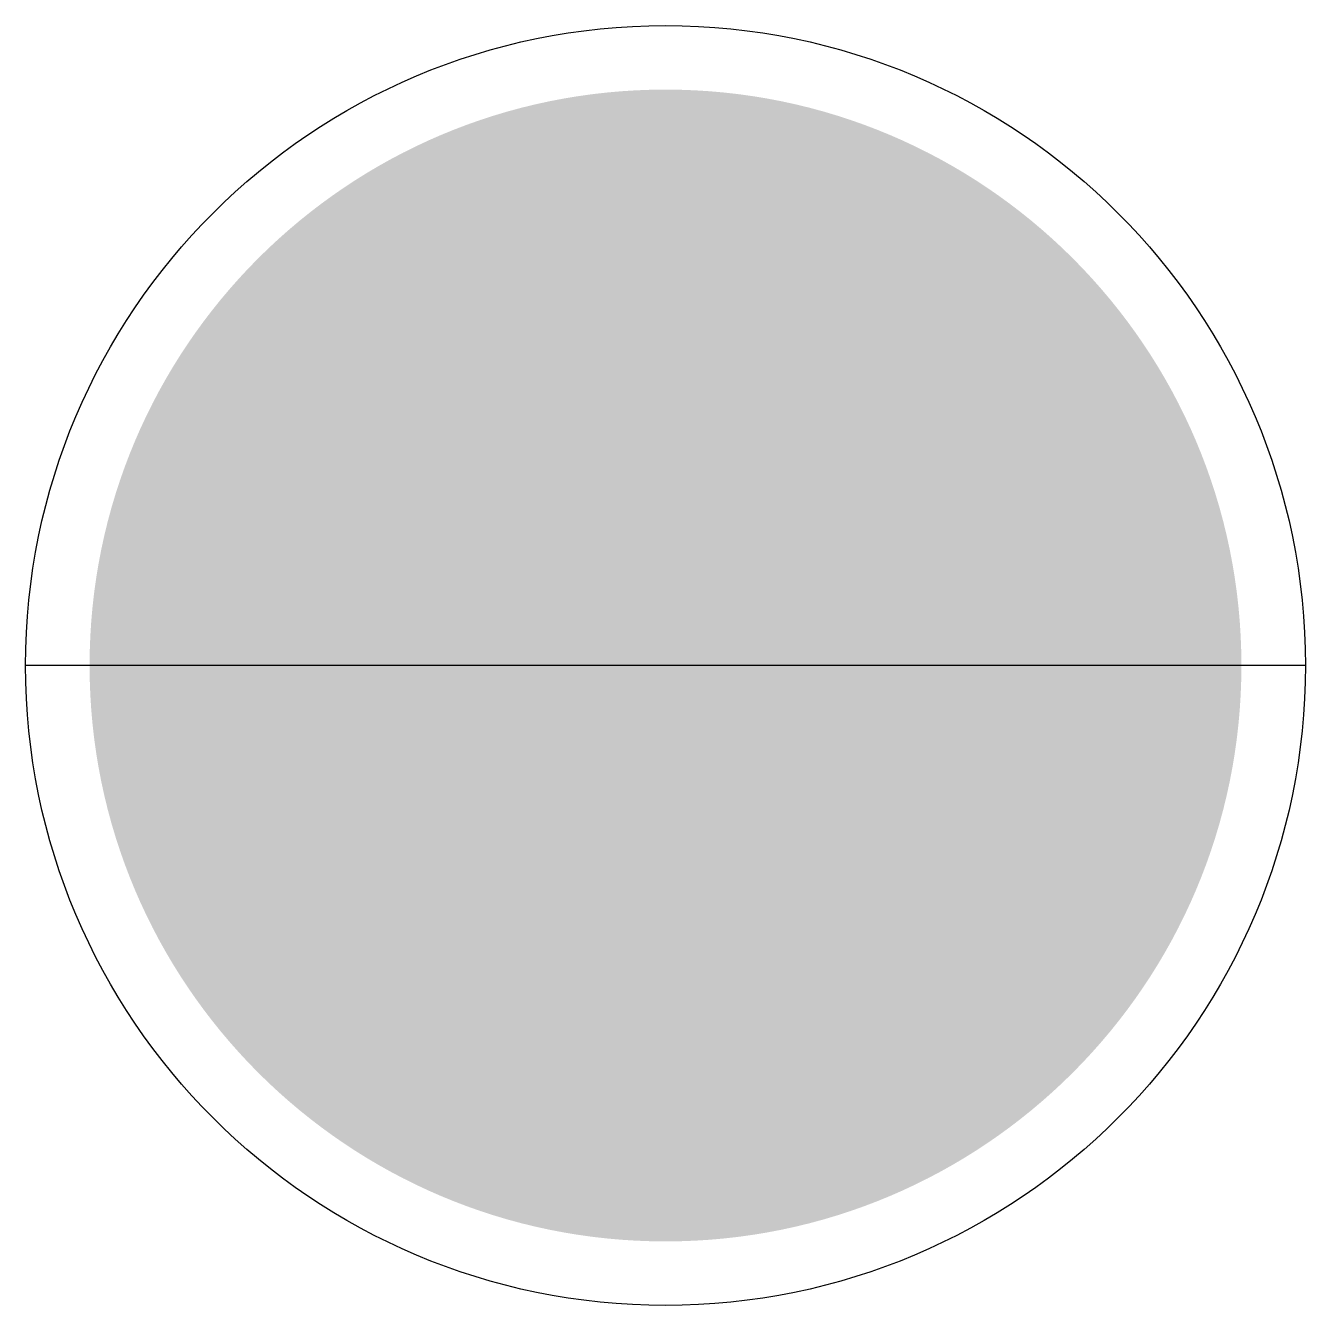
# Model space of a CAD drawing. Header units: millimetres. Extents: x -1 to 1, y -1 to 1.
import ezdxf

# ---------------------------------------------------------------- set-up
doc = ezdxf.new("R2010")
doc.units = ezdxf.units.MM

msp = doc.modelspace()

# ---------------------------------------------------------------- hatches: boundary and pattern name
h = msp.add_hatch(color=255)
edge = h.paths.add_edge_path()
edge.add_arc((0, 0), 0.9, 0, 360)

# ---------------------------------------------------------------- linework, layer by layer
msp.add_line((1, 0), (-1, 0))
msp.add_circle((0, 0), 1)

doc.saveas('drawing.dxf')
